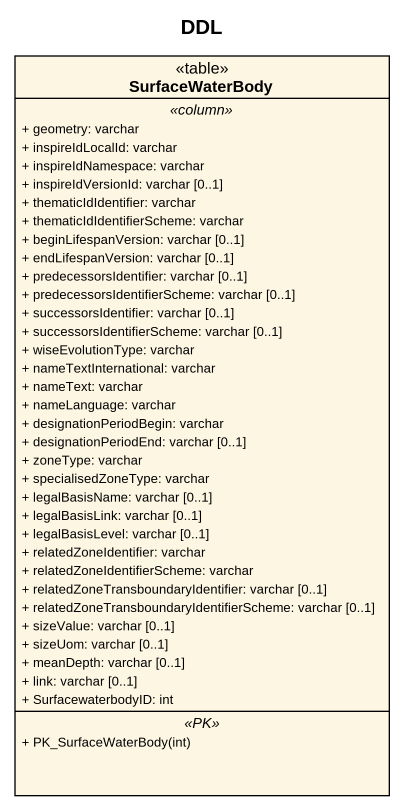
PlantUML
@startuml
title DDL
hide circle
hide empty members
skinparam classAttributeIconSize 0
class SurfaceWaterBody <<table>> {
  .. <<column>> ..
  + geometry: varchar
  + inspireIdLocalId: varchar
  + inspireIdNamespace: varchar
  + inspireIdVersionId: varchar [0..1]
  + thematicIdIdentifier: varchar
  + thematicIdIdentifierScheme: varchar
  + beginLifespanVersion: varchar [0..1]
  + endLifespanVersion: varchar [0..1]
  + predecessorsIdentifier: varchar [0..1]
  + predecessorsIdentifierScheme: varchar [0..1]
  + successorsIdentifier: varchar [0..1]
  + successorsIdentifierScheme: varchar [0..1]
  + wiseEvolutionType: varchar
  + nameTextInternational: varchar
  + nameText: varchar
  + nameLanguage: varchar
  + designationPeriodBegin: varchar
  + designationPeriodEnd: varchar [0..1]
  + zoneType: varchar
  + specialisedZoneType: varchar
  + legalBasisName: varchar [0..1]
  + legalBasisLink: varchar [0..1]
  + legalBasisLevel: varchar [0..1]
  + relatedZoneIdentifier: varchar
  + relatedZoneIdentifierScheme: varchar
  + relatedZoneTransboundaryIdentifier: varchar [0..1]
  + relatedZoneTransboundaryIdentifierScheme: varchar [0..1]
  + sizeValue: varchar [0..1]
  + sizeUom: varchar [0..1]
  + meanDepth: varchar [0..1]
  + link: varchar [0..1]
  + SurfacewaterbodyID: int
  .. <<PK>> ..
  + PK_SurfaceWaterBody(int)
}
@enduml
